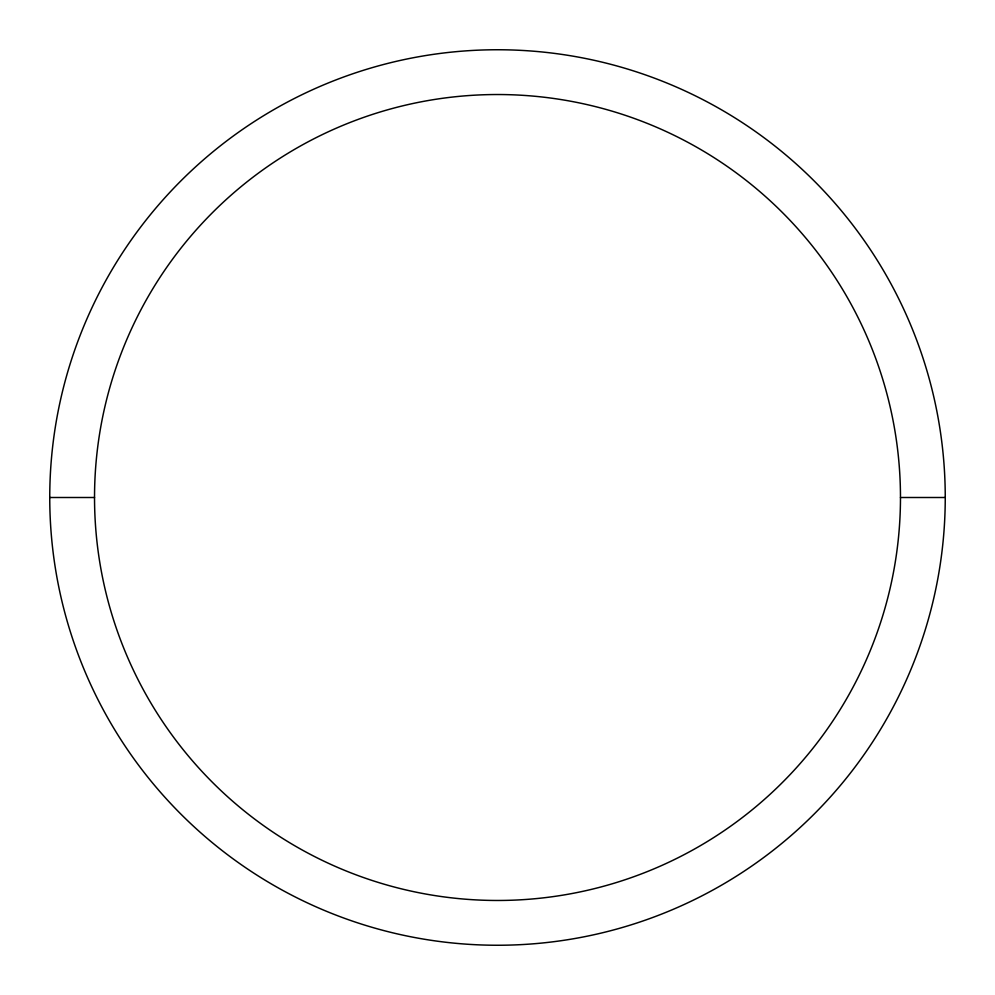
<?xml version="1.0" encoding="UTF-8"?>
<svg xmlns="http://www.w3.org/2000/svg" width="995" height="995" viewBox="0 0 995 995"><rect width="100%" height="100%" fill="white"/><g stroke="black" fill="none" stroke-linecap="round" stroke-linejoin="round"><path stroke-width="1.49" d="M49.75 497.5L94.525 497.5M900.475 497.5A402.975 402.975 0 0 1 296.012 846.484A402.975 402.975 0 0 1 296.012 148.516A402.975 402.975 0 0 1 900.475 497.5L945.25 497.5A447.75 447.75 0 0 1 273.625 885.264A447.75 447.75 0 0 1 273.625 109.736A447.75 447.75 0 0 1 945.25 497.5"/></g></svg>
